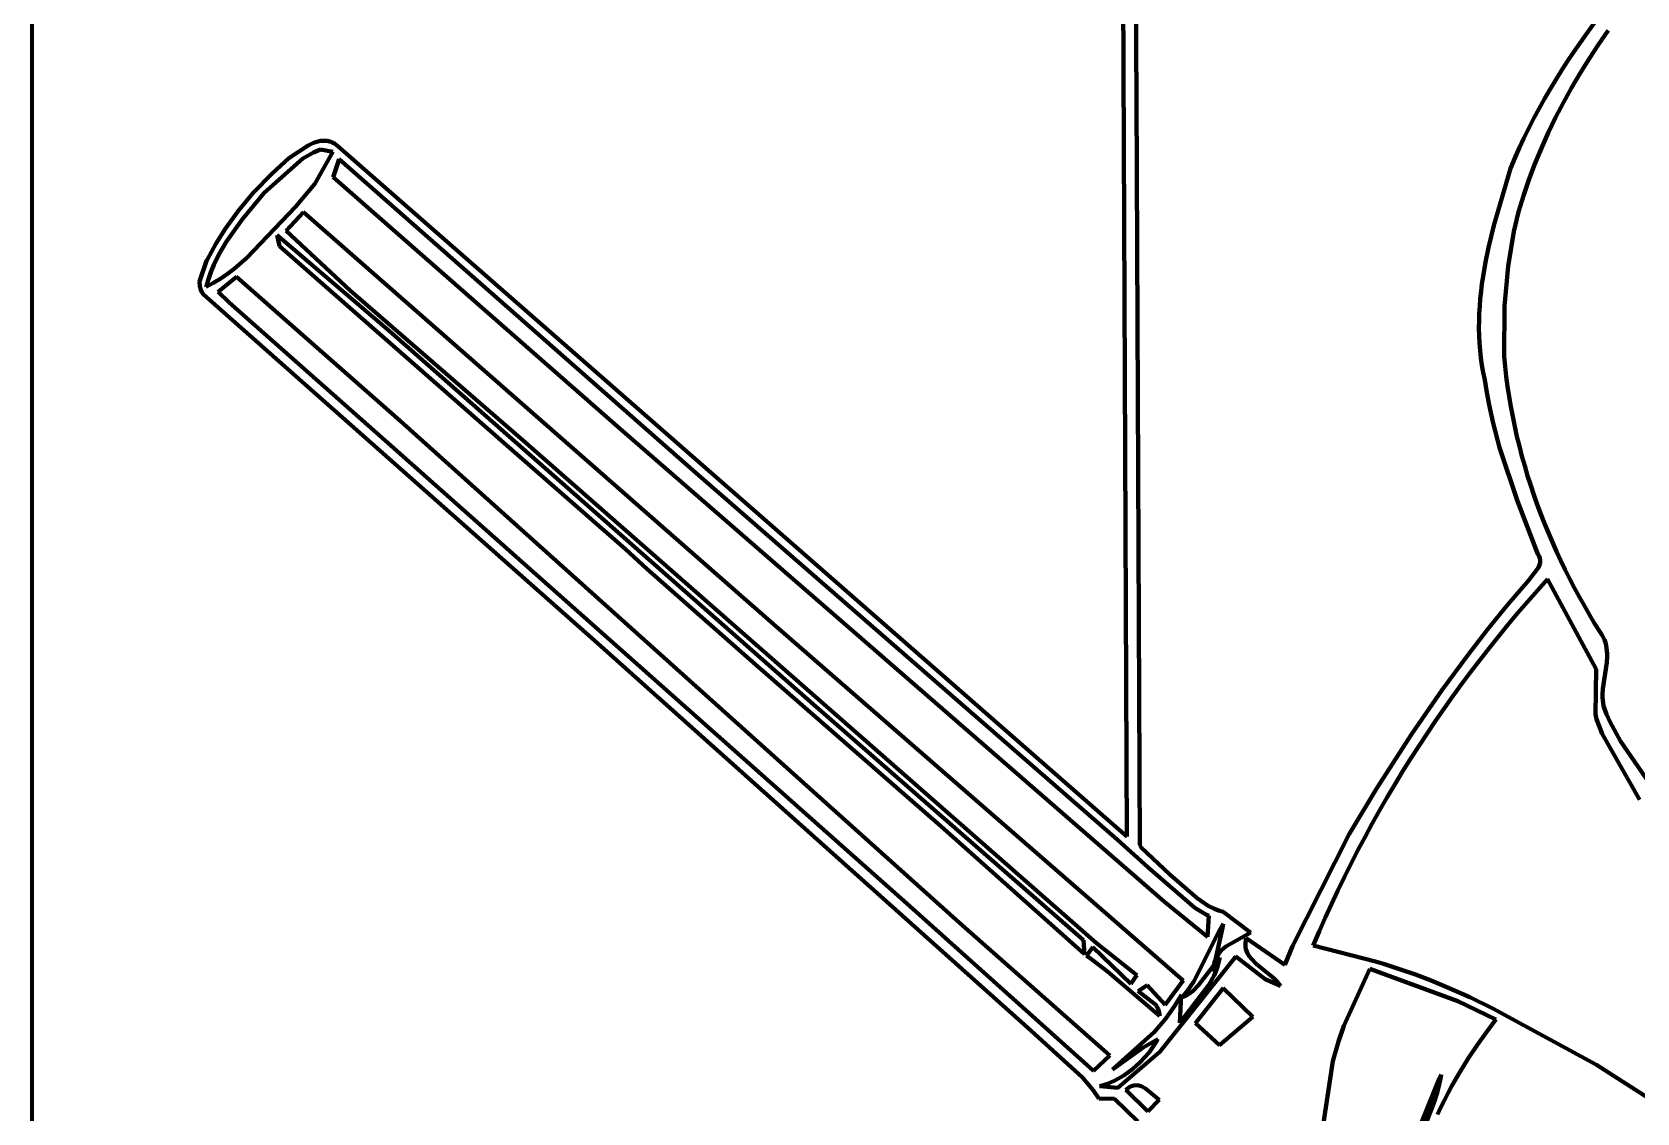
# Model space of a CAD drawing. Header units: millimetres. Extents: x 0 to 11.1, y 0 to 17.3.
# Drawn here: x 0 to 3.716, y 11.513 to 14.016 of the extents above; entities that cross this region are included whole.
import ezdxf

# ---------------------------------------------------------------- set-up
doc = ezdxf.new("R2010")
doc.units = ezdxf.units.MM
doc.layers.add('color#010101ff', color=7, linetype='CONTINUOUS', lineweight=100)
doc.layers.add('color#ffffffff', color=7, linetype='CONTINUOUS', lineweight=100)

msp = doc.modelspace()

# ---------------------------------------------------------------- linework, layer by layer
at = {"layer": 'color#010101ff'}
for p, q in [((2.5519, 14.9427), (2.5571, 13.8617)), ((2.5352, 12.1528), (2.526, 14.2772)), ((3.599, 14.0116), (3.6292, 14.0531)), ((3.5843, 13.9906), (3.599, 14.0116)), ((3.6494, 14.0189), (3.627, 13.9867)), ((3.5698, 13.9695), (3.5843, 13.9906)), ((3.627, 13.9867), (3.6054, 13.9539)), ((3.5417, 13.9266), (3.5556, 13.9481)), ((3.5556, 13.9481), (3.5698, 13.9695)), ((3.6054, 13.9539), (3.5847, 13.9206)), ((3.5149, 13.883), (3.5282, 13.9049)), ((3.5282, 13.9049), (3.5417, 13.9266)), ((3.5847, 13.9206), (3.5648, 13.8868)), ((2.5571, 13.8617), (2.5647, 12.1333)), ((3.4895, 13.8385), (3.5021, 13.8608)), ((3.5021, 13.8608), (3.5149, 13.883)), ((3.5648, 13.8868), (3.5458, 13.8524)), ((3.4774, 13.8159), (3.4895, 13.8385)), ((3.5458, 13.8524), (3.5278, 13.8176)), ((3.4544, 13.7701), (3.4657, 13.7931)), ((3.4657, 13.7931), (3.4774, 13.8159)), ((3.5278, 13.8176), (3.5108, 13.7823)), ((0.5948, 13.7234), (0.6393, 13.7529)), ((0.6393, 13.7529), (0.6514, 13.7587)), ((0.6514, 13.7587), (0.6596, 13.7615)), ((0.6596, 13.7615), (0.6678, 13.7634)), ((0.6678, 13.7634), (0.6719, 13.7639)), ((0.6719, 13.7639), (0.676, 13.764)), ((0.676, 13.764), (0.6801, 13.7639)), ((0.6801, 13.7639), (0.6842, 13.7634)), ((0.6842, 13.7634), (0.6883, 13.7625)), ((0.6883, 13.7625), (0.6924, 13.7612)), ((0.6924, 13.7612), (0.6964, 13.7594)), ((0.6964, 13.7594), (0.7004, 13.7572)), ((0.7004, 13.7572), (0.7044, 13.7546)), ((0.7044, 13.7546), (0.7083, 13.7514)), ((0.7083, 13.7514), (2.5352, 12.1528)), ((3.4436, 13.7468), (3.4544, 13.7701)), ((3.5108, 13.7823), (3.4947, 13.7465)), ((0.6272, 13.7225), (0.5371, 13.6434)), ((0.5559, 13.6883), (0.5948, 13.7234)), ((0.6518, 13.7366), (0.6272, 13.7225)), ((0.6675, 13.7433), (0.6518, 13.7366)), ((0.6549, 13.6639), (0.6963, 13.7385)), ((0.6963, 13.7385), (0.6675, 13.7433)), ((0.7109, 13.721), (0.6968, 13.6795)), ((1.5368, 12.9952), (0.7109, 13.721)), ((3.4233, 13.6994), (3.4332, 13.7233)), ((3.4332, 13.7233), (3.4436, 13.7468)), ((3.4947, 13.7465), (3.4797, 13.7103)), ((0.5121, 13.6432), (0.5559, 13.6883)), ((0.6968, 13.6795), (1.3616, 13.0969)), ((3.3846, 13.5673), (3.4233, 13.6994)), ((3.4797, 13.7103), (3.4658, 13.6737)), ((0.4784, 13.6031), (0.5121, 13.6432)), ((0.5371, 13.6434), (0.4861, 13.5817)), ((0.6099, 13.611), (0.6549, 13.6639)), ((3.4658, 13.6737), (3.453, 13.6366)), ((0.4476, 13.5607), (0.4784, 13.6031)), ((0.4969, 13.4924), (0.6099, 13.611)), ((3.453, 13.6366), (3.4414, 13.5991)), ((0.4861, 13.5817), (0.45, 13.5308)), ((0.6286, 13.5984), (0.5883, 13.5556)), ((1.7227, 12.6394), (0.6286, 13.5984)), ((3.3724, 13.5169), (3.3846, 13.5673)), ((3.4414, 13.5991), (3.431, 13.5538)), ((0.4253, 13.5252), (0.4476, 13.5607)), ((0.45, 13.5308), (0.4322, 13.5002)), ((0.5678, 13.545), (0.5728, 13.5195)), ((0.8266, 13.3237), (0.5678, 13.545)), ((0.5883, 13.5556), (0.7366, 13.4172)), ((3.431, 13.5538), (3.4177, 13.4737)), ((0.4053, 13.4884), (0.4253, 13.5252)), ((0.4322, 13.5002), (0.4206, 13.4763)), ((0.4678, 13.4674), (0.4969, 13.4924)), ((0.5728, 13.5195), (1.1107, 13.0478)), ((3.3655, 13.4831), (3.3724, 13.5169)), ((0.388, 13.438), (0.4042, 13.4858)), ((0.4042, 13.4858), (0.4053, 13.4884)), ((0.4139, 13.4598), (0.4081, 13.443)), ((0.4206, 13.4763), (0.4139, 13.4598)), ((0.4367, 13.4449), (0.4525, 13.4558)), ((0.4525, 13.4558), (0.4678, 13.4674)), ((3.3596, 13.4492), (3.3655, 13.4831)), ((3.4177, 13.4737), (3.4094, 13.3811)), ((0.3883, 13.4266), (0.388, 13.438)), ((0.3905, 13.4183), (0.3883, 13.4266)), ((0.3931, 13.4129), (0.3905, 13.4183)), ((0.4081, 13.443), (0.4032, 13.4256)), ((0.4032, 13.4256), (0.4203, 13.4348)), ((0.4203, 13.4348), (0.4367, 13.4449)), ((0.4735, 13.4485), (0.4311, 13.4144)), ((0.8524, 13.1152), (0.4735, 13.4485)), ((0.7366, 13.4172), (1.137, 13.0698)), ((3.3533, 13.3981), (3.3551, 13.4152)), ((3.3551, 13.4152), (3.3572, 13.4322)), ((3.3572, 13.4322), (3.3596, 13.4492)), ((0.3967, 13.4077), (0.3931, 13.4129)), ((1.3026, 12.607), (0.3967, 13.4077)), ((0.4311, 13.4144), (0.4567, 13.3894)), ((0.4567, 13.3894), (0.8172, 13.0695)), ((3.351, 13.364), (3.3519, 13.3811)), ((3.3519, 13.3811), (3.3533, 13.3981)), ((3.4094, 13.3811), (3.4085, 13.265)), ((3.3503, 13.3298), (3.3504, 13.3469)), ((3.3504, 13.3469), (3.351, 13.364)), ((1.8095, 12.4583), (0.8266, 13.3237)), ((3.3507, 13.3126), (3.3503, 13.3298)), ((3.3515, 13.2955), (3.3507, 13.3126)), ((3.3529, 13.2784), (3.3515, 13.2955)), ((3.3548, 13.2612), (3.3529, 13.2784)), ((3.3572, 13.2441), (3.3548, 13.2612)), ((3.3602, 13.227), (3.3572, 13.2441)), ((3.4085, 13.265), (3.4107, 13.2415)), ((3.4107, 13.2415), (3.4134, 13.2181)), ((3.3638, 13.2099), (3.3602, 13.227)), ((3.3682, 13.1809), (3.3638, 13.2099)), ((3.4134, 13.2181), (3.4165, 13.1947)), ((3.4165, 13.1947), (3.42, 13.1715)), ((3.3735, 13.1523), (3.3682, 13.1809)), ((3.42, 13.1715), (3.4239, 13.1482)), ((3.3829, 13.1096), (3.3735, 13.1523)), ((3.4239, 13.1482), (3.4283, 13.1251)), ((3.4283, 13.1251), (3.433, 13.1021)), ((2.1473, 11.9527), (0.8524, 13.1152)), ((1.3616, 13.0969), (2.1561, 12.4067)), ((3.398, 13.0535), (3.3829, 13.1096)), ((3.433, 13.1021), (3.4382, 13.0791)), ((0.8172, 13.0695), (2.0323, 11.9914)), ((1.1107, 13.0478), (1.1653, 13.0003)), ((1.137, 13.0698), (2.4649, 11.9058)), ((3.4396, 12.9292), (3.398, 13.0535)), ((3.4382, 13.0791), (3.4438, 13.0563)), ((3.4438, 13.0563), (3.4498, 13.0335)), ((3.4498, 13.0335), (3.4561, 13.0109)), ((3.4561, 13.0109), (3.4629, 12.9883)), ((1.1653, 13.0003), (1.3744, 12.8181)), ((2.5121, 12.1458), (1.5368, 12.9952)), ((3.4629, 12.9883), (3.47, 12.9659)), ((3.47, 12.9659), (3.4775, 12.9436)), ((3.4775, 12.9436), (3.4853, 12.9214)), ((3.4862, 12.8066), (3.4396, 12.9292)), ((3.4853, 12.9214), (3.4935, 12.8993)), ((3.4935, 12.8993), (3.5021, 12.8774)), ((3.5021, 12.8774), (3.511, 12.8556)), ((3.511, 12.8556), (3.5203, 12.834)), ((3.5203, 12.834), (3.5299, 12.8124)), ((1.3744, 12.8181), (1.4237, 12.7726)), ((3.4893, 12.8018), (3.4862, 12.8066)), ((3.4878, 12.7753), (3.4919, 12.7858)), ((3.4913, 12.7971), (3.4893, 12.8018)), ((3.4922, 12.7925), (3.4913, 12.7971)), ((3.4919, 12.7858), (3.4922, 12.7925)), ((3.5299, 12.8124), (3.5398, 12.7911)), ((3.5398, 12.7911), (3.5501, 12.7699)), ((1.4237, 12.7726), (1.675, 12.551)), ((3.4169, 12.6899), (3.4654, 12.7467)), ((3.4654, 12.7467), (3.4878, 12.7753)), ((3.5088, 12.7488), (3.4855, 12.7227)), ((3.6217, 12.5401), (3.5088, 12.7488)), ((3.5501, 12.7699), (3.5607, 12.7488)), ((3.5607, 12.7488), (3.5715, 12.7279)), ((3.4855, 12.7227), (3.4625, 12.6965)), ((3.5715, 12.7279), (3.5827, 12.7072)), ((3.3699, 12.6319), (3.4169, 12.6899)), ((3.4625, 12.6965), (3.4398, 12.6699)), ((3.5827, 12.7072), (3.5943, 12.6867)), ((3.5943, 12.6867), (3.6061, 12.6663)), ((2.665, 11.8193), (1.7227, 12.6394)), ((3.4174, 12.6432), (3.3953, 12.6161)), ((3.4398, 12.6699), (3.4174, 12.6432)), ((3.6061, 12.6663), (3.6181, 12.6461)), ((3.6181, 12.6461), (3.6305, 12.6261)), ((2.3126, 11.7033), (1.3026, 12.607)), ((3.3242, 12.5729), (3.3699, 12.6319)), ((3.3953, 12.6161), (3.3735, 12.5889)), ((3.6305, 12.6261), (3.6346, 12.6201)), ((3.6346, 12.6201), (3.638, 12.614)), ((3.638, 12.614), (3.6408, 12.6079)), ((3.6408, 12.6079), (3.643, 12.6016)), ((3.643, 12.6016), (3.6447, 12.5953)), ((3.2653, 12.4927), (3.3242, 12.5729)), ((3.3521, 12.5614), (3.3309, 12.5336)), ((3.3735, 12.5889), (3.3521, 12.5614)), ((3.6447, 12.5953), (3.6459, 12.5889)), ((3.6459, 12.5889), (3.6466, 12.5824)), ((3.6469, 12.5693), (3.646, 12.556)), ((3.6466, 12.5824), (3.6469, 12.5759)), ((3.6469, 12.5759), (3.6469, 12.5693)), ((1.675, 12.551), (2.1045, 12.1766)), ((3.3309, 12.5336), (3.3101, 12.5056)), ((3.6202, 12.4364), (3.6217, 12.5401)), ((3.646, 12.556), (3.6372, 12.495)), ((3.1947, 12.3902), (3.2653, 12.4927)), ((3.3101, 12.5056), (3.2896, 12.4774)), ((3.6372, 12.495), (3.6364, 12.4816)), ((1.845, 12.4277), (1.8095, 12.4583)), ((3.2694, 12.4489), (3.2495, 12.4203)), ((3.2896, 12.4774), (3.2694, 12.4489)), ((3.6364, 12.4816), (3.6364, 12.4749)), ((3.6364, 12.4749), (3.6368, 12.4683)), ((3.6368, 12.4683), (3.6376, 12.4617)), ((3.6376, 12.4617), (3.6389, 12.4551)), ((3.6389, 12.4551), (3.6407, 12.4487)), ((3.6407, 12.4487), (3.643, 12.4423)), ((2.4349, 11.9126), (1.845, 12.4277)), ((3.2495, 12.4203), (3.23, 12.3914)), ((3.6222, 12.4245), (3.6202, 12.4364)), ((3.6353, 12.3903), (3.6222, 12.4245)), ((3.643, 12.4423), (3.6459, 12.4359)), ((3.6459, 12.4359), (3.6543, 12.4178)), ((3.6543, 12.4178), (3.6777, 12.3738)), ((2.1561, 12.4067), (2.6217, 12.0011)), ((3.1139, 12.2647), (3.1947, 12.3902)), ((3.23, 12.3914), (3.2109, 12.3622)), ((3.7223, 12.2381), (3.6353, 12.3903)), ((3.2109, 12.3622), (3.192, 12.3329)), ((3.6777, 12.3738), (3.8019, 12.1932)), ((3.1735, 12.3033), (3.1554, 12.2735)), ((3.192, 12.3329), (3.1735, 12.3033)), ((3.0493, 12.1583), (3.1139, 12.2647)), ((3.1554, 12.2735), (3.1376, 12.2435)), ((3.1376, 12.2435), (3.1202, 12.2133)), ((3.1202, 12.2133), (3.1031, 12.1829)), ((2.1045, 12.1766), (2.4371, 11.88)), ((2.9183, 11.8987), (3.0493, 12.1583)), ((3.0864, 12.1523), (3.07, 12.1214)), ((3.1031, 12.1829), (3.0864, 12.1523)), ((2.5832, 12.0816), (2.5121, 12.1458)), ((2.5647, 12.1333), (2.5681, 12.1275)), ((2.5681, 12.1275), (2.6341, 12.0648)), ((3.07, 12.1214), (3.0541, 12.0904)), ((2.6924, 11.9875), (2.5832, 12.0816)), ((3.0541, 12.0904), (3.0385, 12.0592)), ((2.6341, 12.0648), (2.6978, 12.0096)), ((3.0385, 12.0592), (3.0233, 12.0278)), ((2.6978, 12.0096), (2.7235, 11.9919)), ((3.0233, 12.0278), (3.0084, 11.9962)), ((2.0323, 11.9914), (2.4579, 11.6097)), ((2.6217, 12.0011), (2.7216, 11.9202)), ((2.7194, 11.9715), (2.6924, 11.9875)), ((2.7251, 11.9687), (2.7194, 11.9715)), ((2.7216, 11.9202), (2.7251, 11.9687)), ((2.7235, 11.9919), (2.7375, 11.9849)), ((2.7375, 11.9849), (2.7474, 11.9811)), ((2.7474, 11.9811), (2.7577, 11.9782)), ((2.7577, 11.9782), (2.8211, 11.9303)), ((3.0084, 11.9962), (2.994, 11.9644)), ((2.4957, 11.6453), (2.1473, 11.9527)), ((2.7481, 11.9327), (2.6902, 11.8173)), ((2.7395, 11.8643), (2.7553, 11.9376)), ((2.7581, 11.9504), (2.7481, 11.9327)), ((2.7553, 11.9376), (2.7581, 11.9504)), ((2.8211, 11.9303), (2.8135, 11.9259)), ((2.9799, 11.9324), (2.9663, 11.9003)), ((2.994, 11.9644), (2.9799, 11.9324)), ((2.4371, 11.88), (2.4349, 11.9126)), ((2.456, 11.8962), (2.4415, 11.8767)), ((2.5442, 11.8115), (2.456, 11.8962)), ((2.4649, 11.9058), (2.5582, 11.8313)), ((2.7639, 11.8979), (2.7543, 11.8893)), ((2.8135, 11.9259), (2.7639, 11.8979)), ((2.8094, 11.9015), (2.8095, 11.9065)), ((2.8098, 11.8968), (2.8094, 11.9015)), ((2.8095, 11.9065), (2.8101, 11.9117)), ((2.8107, 11.8922), (2.8098, 11.8968)), ((2.8101, 11.9117), (2.8114, 11.9171)), ((2.812, 11.8879), (2.8107, 11.8922)), ((2.8114, 11.9171), (2.9005, 11.8556)), ((2.9005, 11.8556), (2.9183, 11.8987)), ((2.9663, 11.9003), (3.1104, 11.8629)), ((2.4415, 11.8767), (2.4479, 11.8725)), ((2.4479, 11.8725), (2.4899, 11.8404)), ((2.6109, 11.6538), (2.7873, 11.8745)), ((2.701, 11.8082), (2.7499, 11.8728)), ((2.7356, 11.8464), (2.7395, 11.8643)), ((2.7368, 11.8571), (2.7357, 11.8519)), ((2.7382, 11.8621), (2.7368, 11.8571)), ((2.7399, 11.8668), (2.7382, 11.8621)), ((2.7418, 11.8711), (2.7399, 11.8668)), ((2.7455, 11.8542), (2.7415, 11.8424)), ((2.7439, 11.8752), (2.7418, 11.8711)), ((2.7487, 11.8827), (2.7439, 11.8752)), ((2.7486, 11.8665), (2.7455, 11.8542)), ((2.7499, 11.8728), (2.7486, 11.8665)), ((2.7543, 11.8893), (2.7487, 11.8827)), ((2.7873, 11.8745), (2.8554, 11.8226)), ((2.8138, 11.8837), (2.812, 11.8879)), ((2.8159, 11.8796), (2.8138, 11.8837)), ((2.8183, 11.8757), (2.8159, 11.8796)), ((2.8242, 11.8683), (2.8183, 11.8757)), ((2.8347, 11.8579), (2.8242, 11.8683)), ((2.8749, 11.825), (2.8347, 11.8579)), ((3.1104, 11.8629), (3.1293, 11.8575)), ((3.1293, 11.8575), (3.148, 11.8518)), ((2.4899, 11.8404), (2.6104, 11.7371)), ((2.5582, 11.8313), (2.5442, 11.8115)), ((2.6236, 11.7629), (2.665, 11.8193)), ((2.6902, 11.8173), (2.6747, 11.7949)), ((2.7367, 11.8311), (2.725, 11.8094)), ((2.7343, 11.8403), (2.7356, 11.8464)), ((2.7348, 11.8463), (2.7343, 11.8403)), ((2.7357, 11.8519), (2.7348, 11.8463)), ((2.7415, 11.8424), (2.7367, 11.8311)), ((2.8554, 11.8226), (2.8905, 11.8066)), ((2.8819, 11.818), (2.8749, 11.825)), ((2.8879, 11.8105), (2.8819, 11.818)), ((3.0974, 11.8466), (3.0377, 11.7144)), ((3.3012, 11.7713), (3.0974, 11.8466)), ((3.148, 11.8518), (3.1666, 11.8458)), ((3.1666, 11.8458), (3.2035, 11.8329)), ((3.2035, 11.8329), (3.2399, 11.819)), ((3.2399, 11.819), (3.276, 11.8041)), ((2.5613, 11.7944), (2.582, 11.8081)), ((2.6021, 11.7627), (2.5613, 11.7944)), ((2.582, 11.8081), (2.6236, 11.7629)), ((2.6604, 11.786), (2.6565, 11.7787)), ((2.725, 11.8094), (2.6572, 11.721)), ((2.6572, 11.721), (2.6604, 11.786)), ((2.6747, 11.7949), (2.6614, 11.7792)), ((2.6614, 11.7792), (2.6698, 11.7829)), ((2.6698, 11.7829), (2.6776, 11.7874)), ((2.6776, 11.7874), (2.6883, 11.7954)), ((2.6883, 11.7954), (2.701, 11.8082)), ((2.7583, 11.8017), (2.694, 11.7204)), ((2.8269, 11.7351), (2.7583, 11.8017)), ((2.8905, 11.8066), (2.8879, 11.8105)), ((3.276, 11.8041), (3.3294, 11.7803)), ((3.3294, 11.7803), (3.3822, 11.7548)), ((2.6074, 11.7536), (2.6021, 11.7627)), ((2.6098, 11.7458), (2.6074, 11.7536)), ((2.6104, 11.7401), (2.6098, 11.7458)), ((2.6438, 11.7577), (2.6249, 11.7312)), ((2.6565, 11.7787), (2.6438, 11.7577)), ((3.3894, 11.7289), (3.3012, 11.7713)), ((3.3822, 11.7548), (3.6223, 11.6239)), ((2.6249, 11.7312), (2.5986, 11.7003)), ((2.6104, 11.7371), (2.6104, 11.7401)), ((2.694, 11.7204), (2.7492, 11.6693)), ((2.7492, 11.6693), (2.8269, 11.7351)), ((3.0377, 11.7144), (3.0247, 11.6783)), ((3.3673, 11.6995), (3.3894, 11.7289)), ((2.4323, 11.5946), (2.3126, 11.7033)), ((2.5986, 11.7003), (2.502, 11.613)), ((2.573, 11.6642), (2.6069, 11.6834)), ((2.6038, 11.6781), (2.5865, 11.6529)), ((2.6069, 11.6834), (2.6038, 11.6781)), ((3.0247, 11.6783), (3.0119, 11.6324)), ((3.3255, 11.6386), (3.3459, 11.6694)), ((3.3459, 11.6694), (3.3673, 11.6995)), ((2.4579, 11.6097), (2.4957, 11.6453)), ((2.502, 11.613), (2.573, 11.6642)), ((2.5137, 11.5707), (2.6109, 11.6538)), ((2.5865, 11.6529), (2.5661, 11.63)), ((3.0119, 11.6324), (2.983, 11.4437)), ((3.306, 11.6072), (3.3255, 11.6386)), ((2.457, 11.5652), (2.4323, 11.5946)), ((2.5279, 11.5995), (2.5067, 11.5875)), ((2.5478, 11.6137), (2.5279, 11.5995)), ((2.5661, 11.63), (2.5478, 11.6137)), ((3.2586, 11.5931), (3.2629, 11.6014)), ((3.2629, 11.6014), (3.2612, 11.5915)), ((3.2876, 11.5751), (3.306, 11.6072)), ((3.6223, 11.6239), (3.7511, 11.5411)), ((2.4704, 11.5462), (2.457, 11.5652)), ((2.4899, 11.5803), (2.4725, 11.5745)), ((2.4725, 11.5745), (2.5137, 11.5707)), ((2.5067, 11.5875), (2.4899, 11.5803)), ((2.5357, 11.5687), (2.5324, 11.5661)), ((2.5324, 11.5661), (2.5832, 11.5161)), ((2.5389, 11.571), (2.5357, 11.5687)), ((2.5421, 11.5729), (2.5389, 11.571)), ((2.5451, 11.5744), (2.5421, 11.5729)), ((2.5482, 11.5755), (2.5451, 11.5744)), ((2.5511, 11.5763), (2.5482, 11.5755)), ((2.5569, 11.5769), (2.5511, 11.5763)), ((2.5625, 11.5764), (2.5569, 11.5769)), ((2.5679, 11.5748), (2.5625, 11.5764)), ((2.5782, 11.5694), (2.5679, 11.5748)), ((2.6095, 11.5426), (2.5782, 11.5694)), ((3.1609, 11.3516), (3.2586, 11.5931)), ((3.2541, 11.5621), (3.2448, 11.5333)), ((3.2591, 11.5816), (3.2541, 11.5621)), ((3.2612, 11.5915), (3.2591, 11.5816)), ((3.2702, 11.5424), (3.2787, 11.5588)), ((3.2787, 11.5588), (3.2876, 11.5751)), ((2.506, 11.5454), (2.4704, 11.5462)), ((2.5605, 11.493), (2.506, 11.5454)), ((2.5832, 11.5161), (2.6095, 11.5426)), ((3.2448, 11.5333), (3.2002, 11.4198)), ((3.254, 11.5092), (3.2619, 11.5259)), ((3.2619, 11.5259), (3.2702, 11.5424))]:
    msp.add_line(p, q, dxfattribs=at)
at = {"layer": 'color#ffffffff'}
for p, q in [((0, 0), (0, 17.2917)), ((2.5571, 13.8617), (2.5519, 14.9427)), ((2.526, 14.2772), (2.5352, 12.1528)), ((3.6292, 14.0531), (3.599, 14.0116)), ((3.599, 14.0116), (3.5843, 13.9906)), ((3.627, 13.9867), (3.6494, 14.0189)), ((3.5843, 13.9906), (3.5698, 13.9695)), ((3.6054, 13.9539), (3.627, 13.9867)), ((3.5556, 13.9481), (3.5417, 13.9266)), ((3.5698, 13.9695), (3.5556, 13.9481)), ((3.5847, 13.9206), (3.6054, 13.9539)), ((3.5282, 13.9049), (3.5149, 13.883)), ((3.5417, 13.9266), (3.5282, 13.9049)), ((3.5648, 13.8868), (3.5847, 13.9206)), ((2.5647, 12.1333), (2.5571, 13.8617)), ((3.5021, 13.8608), (3.4895, 13.8385)), ((3.5149, 13.883), (3.5021, 13.8608)), ((3.5458, 13.8524), (3.5648, 13.8868)), ((3.4895, 13.8385), (3.4774, 13.8159)), ((3.5278, 13.8176), (3.5458, 13.8524)), ((3.4657, 13.7931), (3.4544, 13.7701)), ((3.4774, 13.8159), (3.4657, 13.7931)), ((3.5108, 13.7823), (3.5278, 13.8176)), ((0.6393, 13.7529), (0.5948, 13.7234)), ((0.6514, 13.7587), (0.6393, 13.7529)), ((0.6596, 13.7615), (0.6514, 13.7587)), ((0.6678, 13.7634), (0.6596, 13.7615)), ((0.6719, 13.7639), (0.6678, 13.7634)), ((0.676, 13.764), (0.6719, 13.7639)), ((0.6801, 13.7639), (0.676, 13.764)), ((0.6842, 13.7634), (0.6801, 13.7639)), ((0.6883, 13.7625), (0.6842, 13.7634)), ((0.6924, 13.7612), (0.6883, 13.7625)), ((0.6964, 13.7594), (0.6924, 13.7612)), ((0.7004, 13.7572), (0.6964, 13.7594)), ((0.7044, 13.7546), (0.7004, 13.7572)), ((0.7083, 13.7514), (0.7044, 13.7546)), ((2.5352, 12.1528), (0.7083, 13.7514)), ((3.4544, 13.7701), (3.4436, 13.7468)), ((3.4947, 13.7465), (3.5108, 13.7823)), ((0.5371, 13.6434), (0.6272, 13.7225)), ((0.5948, 13.7234), (0.5559, 13.6883)), ((0.6272, 13.7225), (0.6518, 13.7366)), ((0.6518, 13.7366), (0.6675, 13.7433)), ((0.6963, 13.7385), (0.6549, 13.6639)), ((0.6675, 13.7433), (0.6963, 13.7385)), ((0.6968, 13.6795), (0.7109, 13.721)), ((0.7109, 13.721), (1.5368, 12.9952)), ((3.4332, 13.7233), (3.4233, 13.6994)), ((3.4436, 13.7468), (3.4332, 13.7233)), ((3.4797, 13.7103), (3.4947, 13.7465)), ((0.5559, 13.6883), (0.5121, 13.6432)), ((1.3616, 13.0969), (0.6968, 13.6795)), ((3.4233, 13.6994), (3.3846, 13.5673)), ((3.4658, 13.6737), (3.4797, 13.7103)), ((0.5121, 13.6432), (0.4784, 13.6031)), ((0.4861, 13.5817), (0.5371, 13.6434)), ((0.6549, 13.6639), (0.6099, 13.611)), ((3.453, 13.6366), (3.4658, 13.6737)), ((0.4784, 13.6031), (0.4476, 13.5607)), ((0.6099, 13.611), (0.4969, 13.4924)), ((3.4414, 13.5991), (3.453, 13.6366)), ((0.45, 13.5308), (0.4861, 13.5817)), ((0.5883, 13.5556), (0.6286, 13.5984)), ((0.6286, 13.5984), (1.7227, 12.6394)), ((3.3846, 13.5673), (3.3724, 13.5169)), ((3.431, 13.5538), (3.4414, 13.5991)), ((0.4476, 13.5607), (0.4253, 13.5252)), ((0.4322, 13.5002), (0.45, 13.5308)), ((0.5678, 13.545), (0.8266, 13.3237)), ((0.5728, 13.5195), (0.5678, 13.545)), ((0.7366, 13.4172), (0.5883, 13.5556)), ((3.4177, 13.4737), (3.431, 13.5538)), ((0.4253, 13.5252), (0.4053, 13.4884)), ((0.4206, 13.4763), (0.4322, 13.5002)), ((0.4969, 13.4924), (0.4678, 13.4674)), ((1.1107, 13.0478), (0.5728, 13.5195)), ((3.3724, 13.5169), (3.3655, 13.4831)), ((0.4042, 13.4858), (0.388, 13.438)), ((0.4053, 13.4884), (0.4042, 13.4858)), ((0.4081, 13.443), (0.4139, 13.4598)), ((0.4139, 13.4598), (0.4206, 13.4763)), ((0.4525, 13.4558), (0.4367, 13.4449)), ((0.4678, 13.4674), (0.4525, 13.4558)), ((3.3655, 13.4831), (3.3596, 13.4492)), ((3.4094, 13.3811), (3.4177, 13.4737)), ((0.388, 13.438), (0.3883, 13.4266)), ((0.3883, 13.4266), (0.3905, 13.4183)), ((0.3905, 13.4183), (0.3931, 13.4129)), ((0.4032, 13.4256), (0.4081, 13.443)), ((0.4203, 13.4348), (0.4032, 13.4256)), ((0.4367, 13.4449), (0.4203, 13.4348)), ((0.4311, 13.4144), (0.4735, 13.4485)), ((0.4735, 13.4485), (0.8524, 13.1152)), ((1.137, 13.0698), (0.7366, 13.4172)), ((3.3551, 13.4152), (3.3533, 13.3981)), ((3.3572, 13.4322), (3.3551, 13.4152)), ((3.3596, 13.4492), (3.3572, 13.4322)), ((0.3931, 13.4129), (0.3967, 13.4077)), ((0.3967, 13.4077), (1.3026, 12.607)), ((0.4567, 13.3894), (0.4311, 13.4144)), ((0.8172, 13.0695), (0.4567, 13.3894)), ((3.3519, 13.3811), (3.351, 13.364)), ((3.3533, 13.3981), (3.3519, 13.3811)), ((3.4085, 13.265), (3.4094, 13.3811)), ((3.3504, 13.3469), (3.3503, 13.3298)), ((3.351, 13.364), (3.3504, 13.3469)), ((0.8266, 13.3237), (1.8095, 12.4583)), ((3.3503, 13.3298), (3.3507, 13.3126)), ((3.3507, 13.3126), (3.3515, 13.2955)), ((3.3515, 13.2955), (3.3529, 13.2784)), ((3.3529, 13.2784), (3.3548, 13.2612)), ((3.3548, 13.2612), (3.3572, 13.2441)), ((3.3572, 13.2441), (3.3602, 13.227)), ((3.4107, 13.2415), (3.4085, 13.265)), ((3.4134, 13.2181), (3.4107, 13.2415)), ((3.3602, 13.227), (3.3638, 13.2099)), ((3.3638, 13.2099), (3.3682, 13.1809)), ((3.4165, 13.1947), (3.4134, 13.2181)), ((3.42, 13.1715), (3.4165, 13.1947)), ((3.3682, 13.1809), (3.3735, 13.1523)), ((3.4239, 13.1482), (3.42, 13.1715)), ((3.3735, 13.1523), (3.3829, 13.1096)), ((3.4283, 13.1251), (3.4239, 13.1482)), ((3.433, 13.1021), (3.4283, 13.1251)), ((0.8524, 13.1152), (2.1473, 11.9527)), ((2.1561, 12.4067), (1.3616, 13.0969)), ((3.3829, 13.1096), (3.398, 13.0535)), ((3.4382, 13.0791), (3.433, 13.1021)), ((2.0323, 11.9914), (0.8172, 13.0695)), ((1.1653, 13.0003), (1.1107, 13.0478)), ((2.4649, 11.9058), (1.137, 13.0698)), ((3.398, 13.0535), (3.4396, 12.9292)), ((3.4438, 13.0563), (3.4382, 13.0791)), ((3.4498, 13.0335), (3.4438, 13.0563)), ((3.4561, 13.0109), (3.4498, 13.0335)), ((3.4629, 12.9883), (3.4561, 13.0109)), ((1.3744, 12.8181), (1.1653, 13.0003)), ((1.5368, 12.9952), (2.5121, 12.1458)), ((3.47, 12.9659), (3.4629, 12.9883)), ((3.4775, 12.9436), (3.47, 12.9659)), ((3.4853, 12.9214), (3.4775, 12.9436)), ((3.4396, 12.9292), (3.4862, 12.8066)), ((3.4935, 12.8993), (3.4853, 12.9214)), ((3.5021, 12.8774), (3.4935, 12.8993)), ((3.511, 12.8556), (3.5021, 12.8774)), ((3.5203, 12.834), (3.511, 12.8556)), ((3.5299, 12.8124), (3.5203, 12.834)), ((1.4237, 12.7726), (1.3744, 12.8181)), ((3.4862, 12.8066), (3.4893, 12.8018)), ((3.4919, 12.7858), (3.4878, 12.7753)), ((3.4893, 12.8018), (3.4913, 12.7971)), ((3.4913, 12.7971), (3.4922, 12.7925)), ((3.4922, 12.7925), (3.4919, 12.7858)), ((3.5398, 12.7911), (3.5299, 12.8124)), ((3.5501, 12.7699), (3.5398, 12.7911)), ((1.675, 12.551), (1.4237, 12.7726)), ((3.4654, 12.7467), (3.4169, 12.6899)), ((3.4878, 12.7753), (3.4654, 12.7467)), ((3.4855, 12.7227), (3.5088, 12.7488)), ((3.5088, 12.7488), (3.6217, 12.5401)), ((3.5607, 12.7488), (3.5501, 12.7699)), ((3.5715, 12.7279), (3.5607, 12.7488)), ((3.4625, 12.6965), (3.4855, 12.7227)), ((3.5827, 12.7072), (3.5715, 12.7279)), ((3.4169, 12.6899), (3.3699, 12.6319)), ((3.4398, 12.6699), (3.4625, 12.6965)), ((3.5943, 12.6867), (3.5827, 12.7072)), ((3.6061, 12.6663), (3.5943, 12.6867)), ((1.7227, 12.6394), (2.665, 11.8193)), ((3.3953, 12.6161), (3.4174, 12.6432)), ((3.4174, 12.6432), (3.4398, 12.6699)), ((3.6181, 12.6461), (3.6061, 12.6663)), ((3.6305, 12.6261), (3.6181, 12.6461)), ((1.3026, 12.607), (2.3126, 11.7033)), ((3.3699, 12.6319), (3.3242, 12.5729)), ((3.3735, 12.5889), (3.3953, 12.6161)), ((3.6346, 12.6201), (3.6305, 12.6261)), ((3.638, 12.614), (3.6346, 12.6201)), ((3.6408, 12.6079), (3.638, 12.614)), ((3.643, 12.6016), (3.6408, 12.6079)), ((3.6447, 12.5953), (3.643, 12.6016)), ((3.3242, 12.5729), (3.2653, 12.4927)), ((3.3309, 12.5336), (3.3521, 12.5614)), ((3.3521, 12.5614), (3.3735, 12.5889)), ((3.6459, 12.5889), (3.6447, 12.5953)), ((3.6466, 12.5824), (3.6459, 12.5889)), ((3.646, 12.556), (3.6469, 12.5693)), ((3.6469, 12.5759), (3.6466, 12.5824)), ((3.6469, 12.5693), (3.6469, 12.5759)), ((2.1045, 12.1766), (1.675, 12.551)), ((3.3101, 12.5056), (3.3309, 12.5336)), ((3.6217, 12.5401), (3.6202, 12.4364)), ((3.6372, 12.495), (3.646, 12.556)), ((3.2653, 12.4927), (3.1947, 12.3902)), ((3.2896, 12.4774), (3.3101, 12.5056)), ((3.6364, 12.4816), (3.6372, 12.495)), ((1.8095, 12.4583), (1.845, 12.4277)), ((3.2495, 12.4203), (3.2694, 12.4489)), ((3.2694, 12.4489), (3.2896, 12.4774)), ((3.6364, 12.4749), (3.6364, 12.4816)), ((3.6368, 12.4683), (3.6364, 12.4749)), ((3.6376, 12.4617), (3.6368, 12.4683)), ((3.6389, 12.4551), (3.6376, 12.4617)), ((3.6407, 12.4487), (3.6389, 12.4551)), ((3.643, 12.4423), (3.6407, 12.4487)), ((1.845, 12.4277), (2.4349, 11.9126)), ((3.23, 12.3914), (3.2495, 12.4203)), ((3.6202, 12.4364), (3.6222, 12.4245)), ((3.6222, 12.4245), (3.6353, 12.3903)), ((3.6459, 12.4359), (3.643, 12.4423)), ((3.6543, 12.4178), (3.6459, 12.4359)), ((3.6777, 12.3738), (3.6543, 12.4178)), ((2.6217, 12.0011), (2.1561, 12.4067)), ((3.1947, 12.3902), (3.1139, 12.2647)), ((3.2109, 12.3622), (3.23, 12.3914)), ((3.6353, 12.3903), (3.7223, 12.2381)), ((3.192, 12.3329), (3.2109, 12.3622)), ((3.8019, 12.1932), (3.6777, 12.3738)), ((3.1554, 12.2735), (3.1735, 12.3033)), ((3.1735, 12.3033), (3.192, 12.3329)), ((3.1139, 12.2647), (3.0493, 12.1583)), ((3.1376, 12.2435), (3.1554, 12.2735)), ((3.1202, 12.2133), (3.1376, 12.2435)), ((3.1031, 12.1829), (3.1202, 12.2133)), ((2.4371, 11.88), (2.1045, 12.1766)), ((3.0493, 12.1583), (2.9183, 11.8987)), ((3.07, 12.1214), (3.0864, 12.1523)), ((3.0864, 12.1523), (3.1031, 12.1829)), ((2.5121, 12.1458), (2.5832, 12.0816)), ((2.5681, 12.1275), (2.5647, 12.1333)), ((2.6341, 12.0648), (2.5681, 12.1275)), ((3.0541, 12.0904), (3.07, 12.1214)), ((2.5832, 12.0816), (2.6924, 11.9875)), ((3.0385, 12.0592), (3.0541, 12.0904)), ((2.6978, 12.0096), (2.6341, 12.0648)), ((3.0233, 12.0278), (3.0385, 12.0592)), ((2.7235, 11.9919), (2.6978, 12.0096)), ((3.0084, 11.9962), (3.0233, 12.0278)), ((2.4579, 11.6097), (2.0323, 11.9914)), ((2.7216, 11.9202), (2.6217, 12.0011)), ((2.6924, 11.9875), (2.7194, 11.9715)), ((2.7194, 11.9715), (2.7251, 11.9687)), ((2.7251, 11.9687), (2.7216, 11.9202)), ((2.7375, 11.9849), (2.7235, 11.9919)), ((2.7474, 11.9811), (2.7375, 11.9849)), ((2.7577, 11.9782), (2.7474, 11.9811)), ((2.8211, 11.9303), (2.7577, 11.9782)), ((2.994, 11.9644), (3.0084, 11.9962)), ((2.1473, 11.9527), (2.4957, 11.6453)), ((2.6902, 11.8173), (2.7481, 11.9327)), ((2.7553, 11.9376), (2.7395, 11.8643)), ((2.7481, 11.9327), (2.7581, 11.9504)), ((2.7581, 11.9504), (2.7553, 11.9376)), ((2.8135, 11.9259), (2.8211, 11.9303)), ((2.9663, 11.9003), (2.9799, 11.9324)), ((2.9799, 11.9324), (2.994, 11.9644)), ((2.4349, 11.9126), (2.4371, 11.88)), ((2.4415, 11.8767), (2.456, 11.8962)), ((2.456, 11.8962), (2.5442, 11.8115)), ((2.5582, 11.8313), (2.4649, 11.9058)), ((2.7543, 11.8893), (2.7639, 11.8979)), ((2.7639, 11.8979), (2.8135, 11.9259)), ((2.8095, 11.9065), (2.8094, 11.9015)), ((2.8094, 11.9015), (2.8098, 11.8968)), ((2.8101, 11.9117), (2.8095, 11.9065)), ((2.8098, 11.8968), (2.8107, 11.8922)), ((2.8114, 11.9171), (2.8101, 11.9117)), ((2.8107, 11.8922), (2.812, 11.8879)), ((2.9005, 11.8556), (2.8114, 11.9171)), ((2.9183, 11.8987), (2.9005, 11.8556)), ((3.1104, 11.8629), (2.9663, 11.9003)), ((2.4479, 11.8725), (2.4415, 11.8767)), ((2.4899, 11.8404), (2.4479, 11.8725)), ((2.7873, 11.8745), (2.6109, 11.6538)), ((2.7499, 11.8728), (2.701, 11.8082)), ((2.7395, 11.8643), (2.7356, 11.8464)), ((2.7357, 11.8519), (2.7368, 11.8571)), ((2.7368, 11.8571), (2.7382, 11.8621)), ((2.7382, 11.8621), (2.7399, 11.8668)), ((2.7399, 11.8668), (2.7418, 11.8711)), ((2.7415, 11.8424), (2.7455, 11.8542)), ((2.7418, 11.8711), (2.7439, 11.8752)), ((2.7439, 11.8752), (2.7487, 11.8827)), ((2.7455, 11.8542), (2.7486, 11.8665)), ((2.7486, 11.8665), (2.7499, 11.8728)), ((2.7487, 11.8827), (2.7543, 11.8893)), ((2.8554, 11.8226), (2.7873, 11.8745)), ((2.812, 11.8879), (2.8138, 11.8837)), ((2.8138, 11.8837), (2.8159, 11.8796)), ((2.8159, 11.8796), (2.8183, 11.8757)), ((2.8183, 11.8757), (2.8242, 11.8683)), ((2.8242, 11.8683), (2.8347, 11.8579)), ((2.8347, 11.8579), (2.8749, 11.825)), ((3.1293, 11.8575), (3.1104, 11.8629)), ((3.148, 11.8518), (3.1293, 11.8575)), ((2.6104, 11.7371), (2.4899, 11.8404)), ((2.5442, 11.8115), (2.5582, 11.8313)), ((2.665, 11.8193), (2.6236, 11.7629)), ((2.6747, 11.7949), (2.6902, 11.8173)), ((2.725, 11.8094), (2.7367, 11.8311)), ((2.7356, 11.8464), (2.7343, 11.8403)), ((2.7343, 11.8403), (2.7348, 11.8463)), ((2.7348, 11.8463), (2.7357, 11.8519)), ((2.7367, 11.8311), (2.7415, 11.8424)), ((2.8905, 11.8066), (2.8554, 11.8226)), ((2.8749, 11.825), (2.8819, 11.818)), ((2.8819, 11.818), (2.8879, 11.8105)), ((3.0377, 11.7144), (3.0974, 11.8466)), ((3.0974, 11.8466), (3.3012, 11.7713)), ((3.1666, 11.8458), (3.148, 11.8518)), ((3.2035, 11.8329), (3.1666, 11.8458)), ((3.2399, 11.819), (3.2035, 11.8329)), ((3.276, 11.8041), (3.2399, 11.819)), ((2.582, 11.8081), (2.5613, 11.7944)), ((2.5613, 11.7944), (2.6021, 11.7627)), ((2.6236, 11.7629), (2.582, 11.8081)), ((2.6565, 11.7787), (2.6604, 11.786)), ((2.6572, 11.721), (2.725, 11.8094)), ((2.6604, 11.786), (2.6572, 11.721)), ((2.6614, 11.7792), (2.6747, 11.7949)), ((2.6698, 11.7829), (2.6614, 11.7792)), ((2.6776, 11.7874), (2.6698, 11.7829)), ((2.6883, 11.7954), (2.6776, 11.7874)), ((2.701, 11.8082), (2.6883, 11.7954)), ((2.694, 11.7204), (2.7583, 11.8017)), ((2.7583, 11.8017), (2.8269, 11.7351)), ((2.8879, 11.8105), (2.8905, 11.8066)), ((3.3294, 11.7803), (3.276, 11.8041)), ((3.3822, 11.7548), (3.3294, 11.7803)), ((2.6021, 11.7627), (2.6074, 11.7536)), ((2.6074, 11.7536), (2.6098, 11.7458)), ((2.6098, 11.7458), (2.6104, 11.7401)), ((2.6249, 11.7312), (2.6438, 11.7577)), ((2.6438, 11.7577), (2.6565, 11.7787)), ((3.3012, 11.7713), (3.3894, 11.7289)), ((3.6223, 11.6239), (3.3822, 11.7548)), ((2.5986, 11.7003), (2.6249, 11.7312)), ((2.6104, 11.7401), (2.6104, 11.7371)), ((2.7492, 11.6693), (2.694, 11.7204)), ((2.8269, 11.7351), (2.7492, 11.6693)), ((3.0247, 11.6783), (3.0377, 11.7144)), ((3.3894, 11.7289), (3.3673, 11.6995)), ((2.3126, 11.7033), (2.4323, 11.5946)), ((2.502, 11.613), (2.5986, 11.7003)), ((2.6069, 11.6834), (2.573, 11.6642)), ((2.5865, 11.6529), (2.6038, 11.6781)), ((2.6038, 11.6781), (2.6069, 11.6834)), ((3.0119, 11.6324), (3.0247, 11.6783)), ((3.3459, 11.6694), (3.3255, 11.6386)), ((3.3673, 11.6995), (3.3459, 11.6694)), ((2.4957, 11.6453), (2.4579, 11.6097)), ((2.573, 11.6642), (2.502, 11.613)), ((2.6109, 11.6538), (2.5137, 11.5707)), ((2.5661, 11.63), (2.5865, 11.6529)), ((2.983, 11.4437), (3.0119, 11.6324)), ((3.3255, 11.6386), (3.306, 11.6072)), ((2.4323, 11.5946), (2.457, 11.5652)), ((2.5067, 11.5875), (2.5279, 11.5995)), ((2.5279, 11.5995), (2.5478, 11.6137)), ((2.5478, 11.6137), (2.5661, 11.63)), ((3.2629, 11.6014), (3.2586, 11.5931)), ((3.2612, 11.5915), (3.2629, 11.6014)), ((3.306, 11.6072), (3.2876, 11.5751)), ((3.7511, 11.5411), (3.6223, 11.6239)), ((2.457, 11.5652), (2.4704, 11.5462)), ((2.4725, 11.5745), (2.4899, 11.5803)), ((2.5137, 11.5707), (2.4725, 11.5745)), ((2.4899, 11.5803), (2.5067, 11.5875)), ((2.5324, 11.5661), (2.5357, 11.5687)), ((2.5832, 11.5161), (2.5324, 11.5661)), ((2.5357, 11.5687), (2.5389, 11.571)), ((2.5389, 11.571), (2.5421, 11.5729)), ((2.5421, 11.5729), (2.5451, 11.5744)), ((2.5451, 11.5744), (2.5482, 11.5755)), ((2.5482, 11.5755), (2.5511, 11.5763)), ((2.5511, 11.5763), (2.5569, 11.5769)), ((2.5569, 11.5769), (2.5625, 11.5764)), ((2.5625, 11.5764), (2.5679, 11.5748)), ((2.5679, 11.5748), (2.5782, 11.5694)), ((2.5782, 11.5694), (2.6095, 11.5426)), ((3.2586, 11.5931), (3.1609, 11.3516)), ((3.2448, 11.5333), (3.2541, 11.5621)), ((3.2541, 11.5621), (3.2591, 11.5816)), ((3.2591, 11.5816), (3.2612, 11.5915)), ((3.2787, 11.5588), (3.2702, 11.5424)), ((3.2876, 11.5751), (3.2787, 11.5588)), ((2.4704, 11.5462), (2.506, 11.5454)), ((2.506, 11.5454), (2.5605, 11.493)), ((2.6095, 11.5426), (2.5832, 11.5161)), ((3.2002, 11.4198), (3.2448, 11.5333)), ((3.2619, 11.5259), (3.254, 11.5092)), ((3.2702, 11.5424), (3.2619, 11.5259))]:
    msp.add_line(p, q, dxfattribs=at)

doc.saveas('drawing.dxf')
